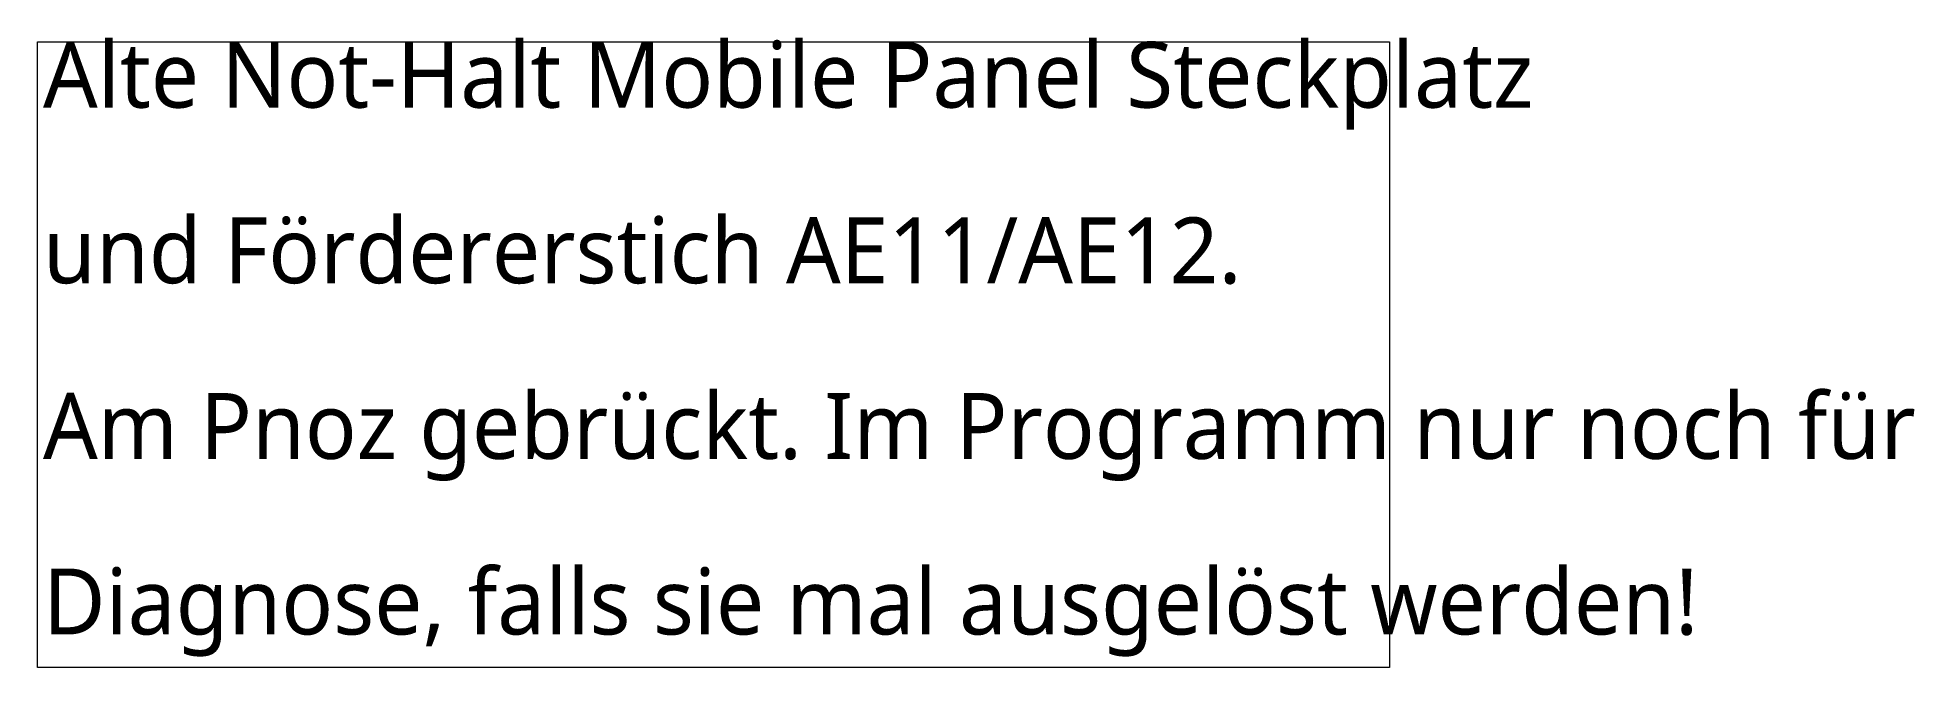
# Model space of a CAD drawing. Extents: x 765 to 1107, y 307 to 422.
import ezdxf

# ---------------------------------------------------------------- set-up
doc = ezdxf.new("R2010")
doc.units = 0
doc.layers.get('0').update_dxf_attribs({"lineweight": 0})
doc.styles.add('Segoe UI', font='Segoe UI.ttf')

msp = doc.modelspace()

# ---------------------------------------------------------------- linework, layer by layer
at = {"true_color": 0x000000}
msp.add_lwpolyline([(765, 421), (1011.6875, 421), (1011.6875, 307), (765, 307), (765, 421)], dxfattribs=at)

# ---------------------------------------------------------------- texts
at = {"true_color": 0x000000, "style": 'Segoe UI'}
for s, p in [('Alte Not-Halt Mobile Panel Steckplatz', (766, 409)), ('und Fördererstich AE11/AE12.', (766, 377)), ('Am Pnoz gebrückt. Im Programm nur noch für', (766, 345)), ('Diagnose, falls sie mal ausgelöst werden!', (766, 313))]:
    msp.add_text(s, height=12, dxfattribs=at).set_placement(p)

doc.saveas('drawing.dxf')
